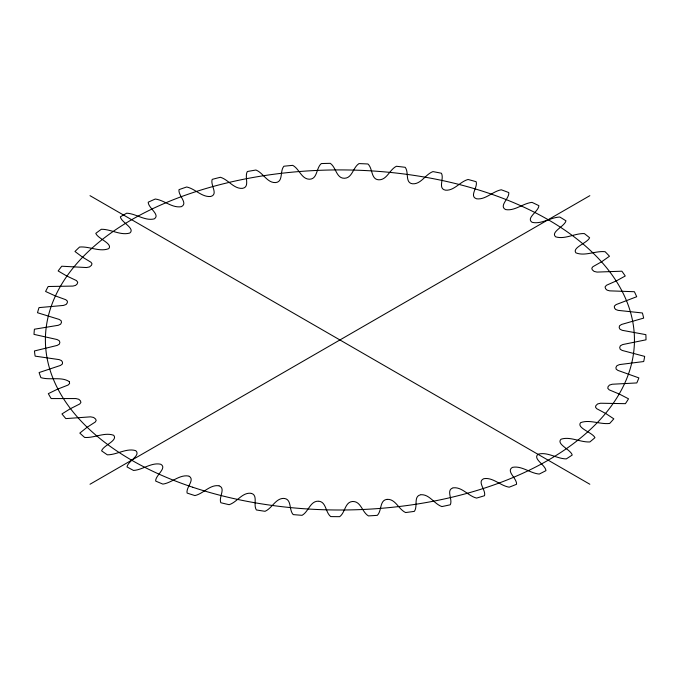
<?xml version="1.0" encoding="UTF-8"?>
<svg xmlns="http://www.w3.org/2000/svg" width="680" height="680" viewBox="0 0 680 680"><rect width="100%" height="100%" fill="white"/><g stroke="black" fill="none" stroke-linecap="round" stroke-linejoin="round"><path stroke-width="1.02" d="M90.007 484.245L589.84 195.67M452.676 487.985C445.961 490.484 452.923 499.4 450.279 504.781A306.076 176.715 0 0 1 441.864 506.575C434.205 503.931 429.556 494.292 421.115 494.717M453.186 487.849C462.06 486.676 468.197 496.026 476.561 498.083A306.076 176.715 0 0 0 484.525 495.703C486.123 489.957 476.68 481.661 483.803 478.694C492.906 477.046 500.302 485.741 509.184 487.186A306.076 176.715 0 0 0 516.579 484.262C517.029 478.32 505.767 471.333 512.354 467.389C521.586 465.383 529.983 473.238 539.24 474.062A306.076 176.715 0 0 0 545.955 470.637C545.505 464.89 532.346 458.821 538.075 454.24C547.358 451.503 556.707 458.779 566.27 458.906A306.076 176.715 0 0 0 572.212 455.031C570.877 449.642 555.773 444.048 561.068 439.195C570.282 436.177 580.218 442.442 589.875 441.949A306.076 176.715 0 0 0 594.94 437.673C592.773 432.599 576.189 427.975 580.584 422.679C589.611 419.203 600.049 424.592 609.688 423.445A306.076 176.715 0 0 0 613.81 418.837L605.803 413.542L596.649 408.654L595.501 407.125L595.927 405.569L597.644 403.945L600.534 403.231L625.413 403.665A306.076 176.715 0 0 0 628.524 398.811L619.608 394.196L609.229 389.861L607.792 388.331L608.031 386.75L609.408 385.118L612.162 384.243L636.812 382.933A306.076 176.715 0 0 0 638.869 377.893L617.814 370.37L616.106 369.036L615.952 367.378L616.972 365.653L619.523 364.591L643.705 361.539A306.076 176.715 0 0 0 644.674 356.397L622.174 350.429L620.202 349.223L619.701 347.582L620.347 345.805L622.65 344.565L646 339.822A306.076 176.715 0 0 0 645.864 334.645L622.268 330.319L620.049 329.264L619.2 327.675L619.463 325.865L621.486 324.471L643.654 318.113A306.076 176.715 0 0 0 642.413 312.978L618.077 310.361L615.655 309.468L614.473 307.955L614.346 306.136L616.054 304.615L636.701 296.726A306.076 176.715 0 0 0 634.38 291.72L609.671 290.853L607.07 290.139L605.582 288.719L605.064 286.918L606.441 285.286L616.582 280.772L625.251 275.995A306.076 176.715 0 0 0 621.877 271.201L597.031 272.085L594.108 271.413L592.246 269.756L591.812 268.192L592.866 266.73L601.749 261.681L609.476 256.241A306.076 176.715 0 0 0 605.106 251.71C595.425 250.656 584.944 256.522 575.909 252.858C571.693 247.613 587.613 242.939 589.611 237.745A306.076 176.715 0 0 0 584.315 233.572C574.685 233.249 564.91 239.7 555.67 236.835C550.111 232.058 564.833 226.312 565.964 220.813A306.076 176.715 0 0 0 559.818 217.039C550.375 217.396 541.356 224.57 532.083 222.309C525.649 218 538.67 211.497 538.891 205.674A306.076 176.715 0 0 0 531.99 202.368C522.861 203.38 514.751 211.276 505.588 209.567C498.576 205.904 509.507 198.543 508.802 192.576A306.076 176.715 0 0 0 501.245 189.78C492.558 191.42 485.546 199.996 476.578 198.798C468.945 196.265 477.998 187.459 476.153 181.713A306.076 176.715 0 0 0 468.061 179.477C459.918 181.704 454.189 190.918 445.502 190.179C437.546 188.623 444.38 178.679 441.43 173.247A306.076 176.715 0 0 0 432.93 171.598C425.399 174.386 421.124 184.28 412.683 183.804C404.694 182.937 409.199 172.295 405.178 167.305A306.076 176.715 0 0 0 396.389 166.277C389.58 169.583 387.022 179.936 378.896 179.817C370.787 179.562 372.938 168.512 367.94 163.99A306.076 176.715 0 0 0 358.998 163.591C352.971 167.391 352.385 178.024 344.513 178.27C336.251 178.5 336.192 167.339 330.267 163.336A306.076 176.715 0 0 0 321.308 163.574C316.038 168.028 317.62 179.358 309.238 179.222C301.368 178.933 299.293 168.776 292.749 165.359A306.076 176.715 0 0 0 283.909 166.226C279.625 171.096 283.569 181.892 275.527 182.58C267.155 182.988 263.304 172.932 255.944 170.025A306.076 176.715 0 0 0 247.35 171.521C244.128 176.859 250.401 187.025 242.386 188.369C233.775 189.006 228.395 179.639 220.413 177.276A306.076 176.715 0 0 0 212.202 179.367C210.094 185.079 218.654 194.276 210.74 196.477C201.892 197.387 195.211 188.793 186.685 186.983A306.076 176.715 0 0 0 178.993 189.644C177.981 195.559 188.513 203.311 181.288 206.686C172.168 208.258 164.322 200.192 155.286 199.019A306.076 176.715 0 0 0 148.214 202.198C148.138 207.961 160.726 214.838 154.232 218.892C144.968 221.178 136.102 213.681 126.693 213.189A306.076 176.715 0 0 0 120.352 216.844C121.219 222.351 135.643 228.514 129.778 233.044C120.521 235.756 110.916 229.126 101.32 229.27A306.076 176.715 0 0 0 95.803 233.359C97.563 238.544 113.101 243.619 108.775 248.633C99.697 252.305 89.284 246.118 79.569 247.044A306.076 176.715 0 0 0 74.97 251.489L82.399 257.065L91.009 262.267L91.987 263.747L91.468 265.302L89.513 266.925L86.555 267.546L61.77 266.22A306.076 176.715 0 0 0 58.148 270.954L66.555 275.885L76.449 280.576L77.733 282.234L77.129 284.019L75.556 285.413L72.922 286.084L48.178 286.51A306.076 176.715 0 0 0 45.594 291.474L54.986 295.766L65.807 299.719L67.362 301.121L67.337 302.778L66.138 304.462L63.478 305.43L39.015 307.615A306.076 176.715 0 0 0 37.502 312.724L59.211 319.43L61.106 320.679L61.506 322.32L60.656 324.156L58.353 325.278L34.416 329.214A306.076 176.715 0 0 0 34 334.381L57.086 339.532L59.185 340.671L59.866 342.286L59.407 344.089L57.247 345.406L34.442 350.965A306.076 176.715 0 0 0 35.13 356.133L59.143 359.609L61.472 360.587L62.483 362.134L62.416 363.962L60.546 365.415L39.1 372.555A306.076 176.715 0 0 0 40.885 377.629C49.971 380.451 61.548 376.388 69.309 381.65M420.58 494.81C413.21 496.298 418.047 506.319 414.358 511.36A306.076 176.715 0 0 1 405.628 512.55C398.556 509.363 395.539 498.822 387.141 499.35M386.869 499.375C379.414 500.369 381.973 510.782 377.306 515.346A306.076 176.715 0 0 1 368.39 515.899C362.134 512.21 361.037 501.483 352.997 501.491M352.444 501.5C344.853 502.129 345.253 512.618 339.694 516.664A306.076 176.715 0 0 1 330.726 516.587C325.38 512.423 326.332 501.942 318.793 501.202M318.24 501.177C310.156 501.109 308.533 511.734 302.082 515.312A306.076 176.715 0 0 1 293.199 514.598C288.771 509.915 291.907 499.596 284.495 498.465M283.951 498.397C275.672 498.1 272.221 508.249 265.047 511.3A306.076 176.715 0 0 1 256.385 509.958C252.951 504.866 258.298 495.278 251.311 493.357M250.784 493.255C242.114 492.405 237.048 502.188 229.143 504.688A306.076 176.715 0 0 1 220.83 502.741C218.458 497.241 225.998 488.487 219.206 485.868M218.951 485.8C209.958 484.347 203.456 493.68 194.922 495.575A306.076 176.715 0 0 1 187.085 493.06C185.861 487.279 195.109 479.927 189.176 476.246M188.708 476.068C179.562 474.3 171.887 482.825 162.894 484.109A306.076 176.715 0 0 1 155.652 481.058C155.304 475.32 167.501 468.044 160.778 464.262C151.53 462.119 142.885 469.795 133.552 470.458A306.076 176.715 0 0 1 127.016 466.913C127.763 461.125 141.185 455.532 135.77 450.67C126.497 447.771 116.951 454.869 107.338 454.827A306.076 176.715 0 0 1 101.609 450.84C103.249 445.375 118.329 440.521 113.67 435.276C104.516 431.936 94.341 438.166 84.651 437.452A306.076 176.715 0 0 1 79.815 433.092L86.938 427.388L95.268 422.034L96.169 420.537L95.633 419.067L93.636 417.452L90.534 416.84L65.832 418.608A306.076 176.715 0 0 1 61.956 413.933L70.099 408.858L79.739 403.988L80.911 402.475L80.444 400.834L78.803 399.279L75.922 398.556L51.17 398.565A306.076 176.715 0 0 1 48.322 393.652L57.477 389.198L68.085 385.05L69.598 383.546L69.343 381.735M90.007 195.67L589.84 484.245M192.661 487.22A294.525 170.043 0 0 0 634.448 339.957A294.525 170.043 0 0 0 192.661 192.695A294.525 170.043 0 0 0 192.661 487.22"/></g></svg>
